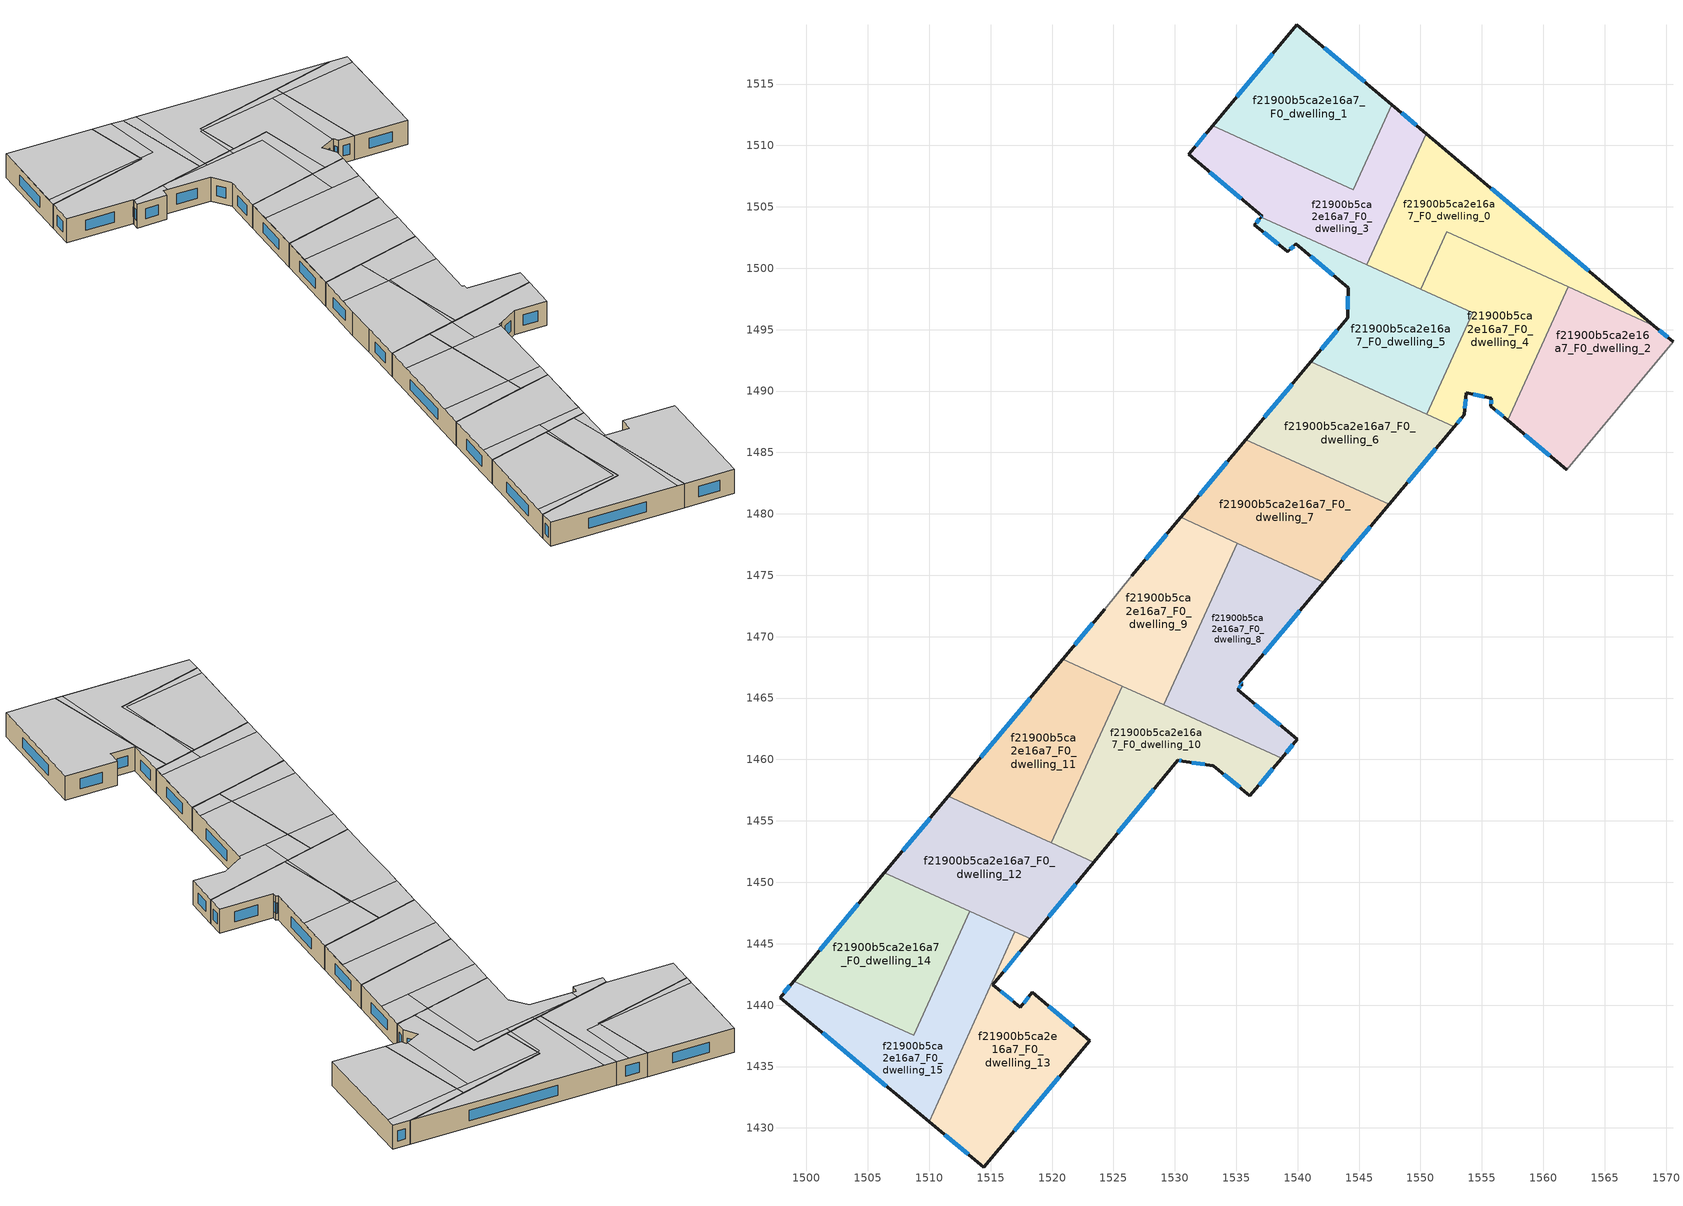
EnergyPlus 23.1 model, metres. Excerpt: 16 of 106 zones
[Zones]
f21900b5ca2e16a7_F0_dwelling_0
 floor ground (EU_floor_Construction): 1569.01,1495.33 1552.14,1502.97 1550.02,1498.29 1545.62,1500.28 1550.46,1510.96 z0
 wall outside (EU_wall_Construction): 1569.01,1495.33 1550.46,1510.96 z0:3
 wall to f21900b5ca2e16a7_F0_dwelling_4 (EU_wall_Construction): 1550.02,1498.29 1552.14,1502.97 1562.05,1498.48 z0:3
 wall to f21900b5ca2e16a7_F0_dwelling_3 (EU_wall_Construction): 1550.46,1510.96 1545.62,1500.28 z0:3
 wall to f21900b5ca2e16a7_F0_dwelling_5 (EU_wall_Construction): 1545.62,1500.28 1550.02,1498.29 z0:3
 wall to f21900b5ca2e16a7_F0_dwelling_2 (EU_wall_Construction): 1562.05,1498.48 1569.01,1495.33 z0:3
 window (EU_Window_Construction): 1563.71,1499.79 1555.76,1506.5 z0.86:2.14
 ceiling to f21900b5ca2e16a7_F1_dwelling_0 (EU_floor_Construction): 1569.01,1495.33 1551.63,1509.98 1546.3,1499.97 1549.45,1498.54 1551.72,1502.79 1551.99,1502.64 1552.14,1502.97 z3
 ceiling to f21900b5ca2e16a7_F1_dwelling_3 (EU_floor_Construction): 1546.3,1499.97 1551.63,1509.98 1550.46,1510.96 1545.62,1500.28 z3
 ceiling to f21900b5ca2e16a7_F1_dwelling_4 (EU_floor_Construction): 1550.02,1498.29 1551.99,1502.64 1551.72,1502.79 1549.45,1498.54 z3
f21900b5ca2e16a7_F0_dwelling_1
 floor ground (EU_floor_Construction): 1547.67,1513.31 1544.54,1506.41 1533.08,1511.6 1539.95,1519.82 z0
 wall outside (EU_wall_Construction): 1547.67,1513.31 1539.95,1519.82 1533.08,1511.6 z0:3
 wall to f21900b5ca2e16a7_F0_dwelling_3 (EU_wall_Construction): 1533.08,1511.6 1544.54,1506.41 1547.67,1513.31 z0:3
 window (EU_Window_Construction): 1537.98,1517.47 1535.04,1513.95 / 1545.46,1515.17 1542.15,1517.96 z0.86:2.14
 ceiling to f21900b5ca2e16a7_F1_dwelling_1 (EU_floor_Construction): 1544.62,1506.57 1547.67,1513.31 1539.95,1519.82 1533.73,1512.38 z3
 ceiling to f21900b5ca2e16a7_F1_dwelling_3 (EU_floor_Construction): 1544.54,1506.41 1544.62,1506.57 1533.73,1512.38 1533.08,1511.6 z3
f21900b5ca2e16a7_F0_dwelling_10
 floor ground (EU_floor_Construction): 1538.69,1460.11 1536.12,1457.03 1533.14,1459.5 1530.65,1459.86 1530.25,1459.96 1523.4,1451.64 1519.94,1453.21 1525.72,1465.98 z0
 wall outside (EU_wall_Construction): 1523.4,1451.64 1530.25,1459.96 1530.65,1459.86 1533.14,1459.5 1536.12,1457.03 1538.69,1460.11 z0:3
 wall to f21900b5ca2e16a7_F0_dwelling_11 (EU_wall_Construction): 1525.72,1465.98 1519.94,1453.21 z0:3
 wall to f21900b5ca2e16a7_F0_dwelling_12 (EU_wall_Construction): 1519.94,1453.21 1523.4,1451.64 z0:3
 wall to f21900b5ca2e16a7_F0_dwelling_8 (EU_wall_Construction): 1538.69,1460.11 1529.11,1464.45 z0:3
 wall to f21900b5ca2e16a7_F0_dwelling_9 (EU_wall_Construction): 1529.11,1464.45 1525.72,1465.98 z0:3
 window (EU_Window_Construction): 1533.99,1458.79 1535.27,1457.73 / 1531.36,1459.75 1532.43,1459.6 / 1530.36,1459.93 1530.53,1459.89 / 1525.35,1454.02 1528.29,1457.58 / 1536.85,1457.91 1537.96,1459.23 z0.86:2.14
 ceiling to f21900b5ca2e16a7_F1_dwelling_10 (EU_floor_Construction): 1524.5,1452.98 1530.02,1459.68 1524.26,1462.75 1520.74,1454.98 z3
 ceiling to f21900b5ca2e16a7_F1_dwelling_8 (EU_floor_Construction): 1536.12,1457.03 1538.69,1460.11 1528.69,1464.64 1526.93,1461.33 1530.02,1459.68 1530.25,1459.96 1530.65,1459.86 1533.14,1459.5 z3
 ceiling to f21900b5ca2e16a7_F1_dwelling_11 (EU_floor_Construction): 1523.4,1451.64 1524.5,1452.98 1520.74,1454.98 1519.94,1453.21 z3
 ceiling to f21900b5ca2e16a7_F1_dwelling_9 (EU_floor_Construction): 1526.93,1461.33 1528.69,1464.64 1525.72,1465.98 1524.26,1462.76 z3
f21900b5ca2e16a7_F0_dwelling_11
 floor ground (EU_floor_Construction): 1525.72,1465.98 1519.94,1453.21 1511.55,1457.01 1520.88,1468.17 z0
 wall outside (EU_wall_Construction): 1520.88,1468.17 1511.55,1457.01 z0:3
 wall to f21900b5ca2e16a7_F0_dwelling_9 (EU_wall_Construction): 1525.72,1465.98 1520.88,1468.17 z0:3
 wall to f21900b5ca2e16a7_F0_dwelling_12 (EU_wall_Construction): 1511.55,1457.01 1519.94,1453.21 z0:3
 window (EU_Window_Construction): 1518.22,1464.98 1514.22,1460.2 z0.86:2.14
 ceiling to f21900b5ca2e16a7_F1_dwelling_11 (EU_floor_Construction): 1519.94,1453.21 1520.74,1454.98 1513.22,1459 1511.55,1457.01 z3
 ceiling to f21900b5ca2e16a7_F1_dwelling_10 (EU_floor_Construction): 1520.74,1454.98 1524.26,1462.75 1518.79,1465.67 1513.22,1459 z3
 ceiling to f21900b5ca2e16a7_F1_dwelling_9 (EU_floor_Construction): 1524.26,1462.76 1525.72,1465.98 1520.88,1468.17 1518.79,1465.67 z3
f21900b5ca2e16a7_F0_dwelling_12
 floor ground (EU_floor_Construction): 1523.4,1451.64 1518.25,1445.4 1506.35,1450.79 1511.55,1457.01 z0
 wall outside (EU_wall_Construction): 1518.25,1445.4 1523.4,1451.64 / 1511.55,1457.01 1506.35,1450.79 z0:3
 wall to f21900b5ca2e16a7_F0_dwelling_14 (EU_wall_Construction): 1506.35,1450.79 1513.3,1447.64 z0:3
 wall to f21900b5ca2e16a7_F0_dwelling_13 (EU_wall_Construction): 1516.98,1445.97 1518.25,1445.4 z0:3
 wall to f21900b5ca2e16a7_F0_dwelling_15 (EU_wall_Construction): 1513.3,1447.64 1516.98,1445.97 z0:3
 window (EU_Window_Construction): 1519.72,1447.18 1521.93,1449.86 / 1510.06,1455.23 1507.84,1452.56 z0.86:2.14
 ceiling to f21900b5ca2e16a7_F1_dwelling_13 (EU_floor_Construction): 1513.66,1447.48 1514.36,1448.79 1507.66,1452.36 1506.35,1450.79 z3
 ceiling to f21900b5ca2e16a7_F1_dwelling_11 (EU_floor_Construction): 1519.01,1446.31 1523.4,1451.64 1511.55,1457.01 1507.66,1452.36 z3
 ceiling to f21900b5ca2e16a7_F1_dwelling_14 (EU_floor_Construction): 1518.25,1445.4 1519.01,1446.31 1514.36,1448.79 1513.66,1447.48 z3
f21900b5ca2e16a7_F0_dwelling_13
 floor ground (EU_floor_Construction): 1518.25,1445.4 1515.17,1441.66 1517.43,1439.82 1518.39,1441.04 1523.07,1437.12 1514.45,1426.8 1509.98,1430.52 1516.98,1445.97 z0
 wall outside (EU_wall_Construction): 1509.98,1430.52 1514.45,1426.8 1523.07,1437.12 1518.39,1441.04 1517.43,1439.82 1515.17,1441.66 1518.25,1445.4 z0:3
 wall to f21900b5ca2e16a7_F0_dwelling_15 (EU_wall_Construction): 1516.98,1445.97 1509.98,1430.52 z0:3
 window (EU_Window_Construction): 1516.78,1440.34 1515.82,1441.13 / 1518.12,1440.69 1517.7,1440.17 / 1521.73,1438.24 1519.73,1439.92 / 1516.91,1429.75 1520.61,1434.17 / 1511.26,1429.46 1513.17,1427.86 / 1516.05,1442.72 1517.37,1444.33 z0.86:2.14
 ceiling to f21900b5ca2e16a7_F1_dwelling_12 (EU_floor_Construction): 1514.45,1426.8 1523.07,1437.12 1518.39,1441.04 1517.43,1439.82 1515.17,1441.66 1515.06,1441.74 1509.98,1430.52 z3
 ceiling to f21900b5ca2e16a7_F1_dwelling_14 (EU_floor_Construction): 1515.17,1441.66 1518.25,1445.4 1516.98,1445.97 1515.07,1441.74 z3
f21900b5ca2e16a7_F0_dwelling_14
 floor ground (EU_floor_Construction): 1513.3,1447.64 1508.73,1437.53 1498.97,1441.95 1506.35,1450.79 z0
 wall outside (EU_wall_Construction): 1506.35,1450.79 1498.97,1441.95 z0:3
 wall to f21900b5ca2e16a7_F0_dwelling_15 (EU_wall_Construction): 1498.97,1441.95 1508.73,1437.53 1513.3,1447.64 z0:3
 window (EU_Window_Construction): 1504.24,1448.26 1501.08,1444.47 z0.86:2.14
 ceiling to f21900b5ca2e16a7_F1_dwelling_14 (EU_floor_Construction): 1508.73,1437.53 1510.83,1442.17 1508.6,1437.98 1499.64,1442.76 1498.97,1441.95 z3
 ceiling to f21900b5ca2e16a7_F1_dwelling_13 (EU_floor_Construction): 1508.6,1437.98 1510.83,1442.17 1513.3,1447.64 1506.35,1450.79 1499.64,1442.76 z3
f21900b5ca2e16a7_F0_dwelling_15
 floor ground (EU_floor_Construction): 1516.98,1445.97 1509.98,1430.52 1497.85,1440.62 1498.97,1441.95 1508.73,1437.53 1513.3,1447.64 z0
 wall outside (EU_wall_Construction): 1498.97,1441.95 1497.85,1440.62 1509.98,1430.52 z0:3
 window (EU_Window_Construction): 1501.32,1437.73 1506.52,1433.4 / 1498.65,1441.57 1498.17,1441 z0.86:2.14
 ceiling to f21900b5ca2e16a7_F1_dwelling_14 (EU_floor_Construction): 1509.31,1431.08 1515.01,1441.79 1515.07,1441.74 1516.98,1445.97 1513.66,1447.48 1510.83,1442.17 1508.73,1437.53 1498.97,1441.95 1497.85,1440.62 z3
 ceiling to f21900b5ca2e16a7_F1_dwelling_12 (EU_floor_Construction): 1509.98,1430.52 1515.06,1441.74 1515.01,1441.78 1509.31,1431.08 z3
 ceiling to f21900b5ca2e16a7_F1_dwelling_13 (EU_floor_Construction): 1510.83,1442.17 1513.66,1447.48 1513.3,1447.64 z3
f21900b5ca2e16a7_F0_dwelling_2
 floor ground (EU_floor_Construction): 1569.01,1495.33 1570.56,1494.02 1561.92,1483.58 1557.12,1487.6 1562.05,1498.48 z0
 wall outside (EU_wall_Construction): 1557.12,1487.6 1561.92,1483.58 / 1570.56,1494.02 1569.01,1495.33 z0:3
 wall to f21900b5ca2e16a7_F0_dwelling_4 (EU_wall_Construction): 1562.05,1498.48 1557.12,1487.6 z0:3
 wall adiabatic (EU_wall_Construction): 1561.92,1483.58 1570.56,1494.02 z0:3
 window (EU_Window_Construction): 1558.49,1486.45 1560.55,1484.73 / 1570.12,1494.39 1569.46,1494.95 z0.86:2.14
 ceiling to f21900b5ca2e16a7_F1_dwelling_2 (EU_floor_Construction): 1561.92,1483.58 1569.83,1493.13 1561.61,1497.51 1557.12,1487.6 z3
 ceiling to f21900b5ca2e16a7_F1_dwelling_0 (EU_floor_Construction): 1569.83,1493.13 1570.56,1494.02 1569.01,1495.33 1562.05,1498.48 1561.61,1497.51 z3
f21900b5ca2e16a7_F0_dwelling_3
 floor ground (EU_floor_Construction): 1550.46,1510.96 1545.62,1500.28 1537.03,1504.17 1537.1,1504.24 1531.14,1509.27 1533.08,1511.6 1544.54,1506.41 1547.67,1513.31 z0
 wall outside (EU_wall_Construction): 1550.46,1510.96 1547.67,1513.31 / 1533.08,1511.6 1531.14,1509.27 1537.1,1504.24 1537.03,1504.17 z0:3
 wall to f21900b5ca2e16a7_F0_dwelling_5 (EU_wall_Construction): 1537.03,1504.17 1545.62,1500.28 z0:3
 window (EU_Window_Construction): 1549.66,1511.64 1548.47,1512.64 / 1537.08,1504.22 1537.05,1504.19 / 1532.84,1507.83 1535.4,1505.68 / 1532.52,1510.93 1531.69,1509.93 z0.86:2.14
 ceiling to f21900b5ca2e16a7_F1_dwelling_3 (EU_floor_Construction): 1545.62,1500.28 1550.46,1510.96 1549.4,1511.85 1546.15,1505.75 1544.62,1506.57 1544.54,1506.41 1533.08,1511.6 1531.14,1509.27 1537.1,1504.24 1537.03,1504.17 z3
 ceiling to f21900b5ca2e16a7_F1_dwelling_1 (EU_floor_Construction): 1546.15,1505.75 1549.4,1511.85 1547.67,1513.31 1544.62,1506.57 z3
f21900b5ca2e16a7_F0_dwelling_4
 floor ground (EU_floor_Construction): 1562.05,1498.48 1557.12,1487.6 1555.74,1488.77 1555.78,1489.43 1553.72,1489.86 1553.58,1488.08 1552.75,1487.09 1550.52,1488.1 1554.26,1496.36 1550.02,1498.29 1552.14,1502.97 z0
 wall outside (EU_wall_Construction): 1552.75,1487.09 1553.58,1488.08 1553.72,1489.86 1555.78,1489.43 1555.74,1488.77 1557.12,1487.6 z0:3
 wall to f21900b5ca2e16a7_F0_dwelling_5 (EU_wall_Construction): 1550.02,1498.29 1554.26,1496.36 1550.52,1488.1 z0:3
 wall to f21900b5ca2e16a7_F0_dwelling_6 (EU_wall_Construction): 1550.52,1488.1 1552.75,1487.09 z0:3
 window (EU_Window_Construction): 1554.31,1489.74 1555.19,1489.55 / 1553.62,1488.59 1553.68,1489.35 / 1552.98,1487.38 1553.34,1487.8 / 1556.13,1488.43 1556.73,1487.94 / 1555.77,1489.24 1555.75,1488.96 z0.86:2.14
 ceiling to f21900b5ca2e16a7_F1_dwelling_4 (EU_floor_Construction): 1555.64,1489.46 1560.3,1498.21 1551.99,1502.64 1550.02,1498.29 1554.26,1496.36 1550.52,1488.1 1552.75,1487.09 1553.58,1488.08 1553.72,1489.86 z3
 ceiling to f21900b5ca2e16a7_F1_dwelling_2 (EU_floor_Construction): 1557.12,1487.6 1561.61,1497.51 1560.3,1498.21 1555.64,1489.46 1555.78,1489.43 1555.74,1488.77 z3
 ceiling to f21900b5ca2e16a7_F1_dwelling_0 (EU_floor_Construction): 1561.61,1497.51 1562.05,1498.48 1552.14,1502.97 1551.99,1502.64 z3
f21900b5ca2e16a7_F0_dwelling_5
 floor ground (EU_floor_Construction): 1554.26,1496.36 1550.52,1488.1 1541.07,1492.38 1544.07,1495.97 1544.11,1498.42 1539.85,1501.98 1539.2,1501.34 1536.48,1503.54 1537.03,1504.17 z0
 wall outside (EU_wall_Construction): 1537.03,1504.17 1536.48,1503.54 1539.2,1501.34 1539.85,1501.98 1544.11,1498.42 1544.07,1495.97 1541.07,1492.38 z0:3
 wall to f21900b5ca2e16a7_F0_dwelling_6 (EU_wall_Construction): 1541.07,1492.38 1550.52,1488.1 z0:3
 window (EU_Window_Construction): 1536.88,1503.99 1536.64,1503.72 / 1543.21,1494.94 1541.93,1493.4 / 1544.1,1497.72 1544.08,1496.67 / 1541.07,1500.97 1542.89,1499.44 / 1539.38,1501.53 1539.66,1501.8 / 1537.26,1502.91 1538.42,1501.97 z0.86:2.14
 ceiling to f21900b5ca2e16a7_F1_dwelling_5 (EU_floor_Construction): 1548.78,1488.89 1552.64,1496.13 1540.82,1502.43 1540.28,1501.63 1544.11,1498.42 1544.07,1495.97 1541.07,1492.38 z3
 ceiling to f21900b5ca2e16a7_F1_dwelling_3 (EU_floor_Construction): 1546.11,1499.62 1546.3,1499.97 1537.03,1504.17 1536.48,1503.54 1539.2,1501.34 1539.85,1501.98 1540.28,1501.63 1540.82,1502.43 z3
 ceiling to f21900b5ca2e16a7_F1_dwelling_0 (EU_floor_Construction): 1549.16,1497.99 1549.45,1498.54 1546.3,1499.97 1546.11,1499.62 z3
 ceiling to f21900b5ca2e16a7_F1_dwelling_4 (EU_floor_Construction): 1550.52,1488.1 1554.26,1496.36 1549.45,1498.54 1549.16,1497.99 1552.64,1496.13 1548.78,1488.89 z3
f21900b5ca2e16a7_F0_dwelling_6
 floor ground (EU_floor_Construction): 1552.75,1487.09 1547.44,1480.77 1535.78,1486.05 1541.07,1492.38 z0
 wall outside (EU_wall_Construction): 1547.44,1480.77 1552.75,1487.09 / 1541.07,1492.38 1535.78,1486.05 z0:3
 wall to f21900b5ca2e16a7_F0_dwelling_7 (EU_wall_Construction): 1535.78,1486.05 1547.44,1480.77 z0:3
 window (EU_Window_Construction): 1548.96,1482.57 1551.23,1485.28 / 1539.56,1490.57 1537.29,1487.86 z0.86:2.14
 ceiling to f21900b5ca2e16a7_F1_dwelling_6 (EU_floor_Construction): 1547.44,1480.77 1550.35,1484.24 1539.23,1490.17 1535.78,1486.05 z3
 ceiling to f21900b5ca2e16a7_F1_dwelling_4 (EU_floor_Construction): 1550.35,1484.24 1552.75,1487.09 1548.78,1488.89 1547.2,1485.92 z3
 ceiling to f21900b5ca2e16a7_F1_dwelling_5 (EU_floor_Construction): 1547.2,1485.92 1548.78,1488.89 1541.07,1492.38 1539.23,1490.17 z3
f21900b5ca2e16a7_F0_dwelling_7
 floor ground (EU_floor_Construction): 1547.44,1480.77 1542.12,1474.43 1530.48,1479.71 1535.78,1486.05 z0
 wall outside (EU_wall_Construction): 1542.12,1474.43 1547.44,1480.77 / 1535.78,1486.05 1530.48,1479.71 z0:3
 wall to f21900b5ca2e16a7_F0_dwelling_8 (EU_wall_Construction): 1535.08,1477.63 1542.12,1474.43 z0:3
 wall to f21900b5ca2e16a7_F0_dwelling_9 (EU_wall_Construction): 1530.48,1479.71 1535.08,1477.63 z0:3
 window (EU_Window_Construction): 1543.64,1476.24 1545.92,1478.96 / 1534.27,1484.24 1532,1481.52 z0.86:2.14
 ceiling to f21900b5ca2e16a7_F1_dwelling_7 (EU_floor_Construction): 1542.12,1474.44 1544.69,1477.49 1533.58,1483.41 1530.48,1479.71 z3
 ceiling to f21900b5ca2e16a7_F1_dwelling_6 (EU_floor_Construction): 1544.69,1477.49 1547.44,1480.77 1535.78,1486.05 1533.58,1483.41 z3
f21900b5ca2e16a7_F0_dwelling_8
 floor ground (EU_floor_Construction): 1542.12,1474.43 1535.3,1466.3 1535.5,1466.13 1535.11,1465.67 1539.97,1461.63 1538.69,1460.11 1529.11,1464.45 1535.08,1477.63 z0
 wall outside (EU_wall_Construction): 1538.69,1460.11 1539.97,1461.63 1535.11,1465.67 1535.5,1466.13 1535.3,1466.3 1542.12,1474.43 z0:3
 wall to f21900b5ca2e16a7_F0_dwelling_9 (EU_wall_Construction): 1535.08,1477.63 1529.11,1464.45 z0:3
 window (EU_Window_Construction): 1535.44,1466.18 1535.35,1466.25 / 1535.22,1465.8 1535.39,1466 / 1538.58,1462.79 1536.5,1464.52 / 1539.06,1460.54 1539.6,1461.2 / 1537.25,1468.63 1540.17,1472.11 z0.86:2.14
 ceiling to f21900b5ca2e16a7_F1_dwelling_8 (EU_floor_Construction): 1538.69,1460.11 1539.97,1461.63 1535.11,1465.67 1535.5,1466.13 1535.3,1466.3 1539.02,1470.73 1533.51,1473.67 1532.03,1470.89 1529.11,1464.45 z3
 ceiling to f21900b5ca2e16a7_F1_dwelling_7 (EU_floor_Construction): 1539.02,1470.73 1542.12,1474.44 1535.08,1477.63 1533.33,1473.76 z3
 ceiling to f21900b5ca2e16a7_F1_dwelling_9 (EU_floor_Construction): 1532.03,1470.89 1533.51,1473.67 1533.33,1473.76 z3
f21900b5ca2e16a7_F0_dwelling_9
 floor ground (EU_floor_Construction): 1535.08,1477.63 1529.11,1464.45 1520.88,1468.17 1524.29,1472.25 1526.51,1474.95 1530.48,1479.71 z0
 wall outside (EU_wall_Construction): 1524.29,1472.25 1520.88,1468.17 / 1530.48,1479.71 1526.51,1474.95 z0:3
 wall adiabatic (EU_wall_Construction): 1526.51,1474.95 1524.29,1472.25 z0:3
 window (EU_Window_Construction): 1523.32,1471.09 1521.86,1469.34 / 1529.35,1478.35 1527.65,1476.31 z0.86:2.14
 ceiling to f21900b5ca2e16a7_F1_dwelling_9 (EU_floor_Construction): 1528.69,1464.64 1532.03,1470.89 1533.33,1473.76 1527.92,1476.64 1526.51,1474.95 1524.29,1472.25 1520.88,1468.17 z3
 ceiling to f21900b5ca2e16a7_F1_dwelling_7 (EU_floor_Construction): 1533.33,1473.76 1535.08,1477.63 1530.48,1479.71 1527.92,1476.64 z3
 ceiling to f21900b5ca2e16a7_F1_dwelling_8 (EU_floor_Construction): 1529.11,1464.45 1532.03,1470.89 1528.69,1464.64 z3
[Building]
EU S2 Campaign: North Axis=0; Terrain=City; Solar Distribution=FullExterior
[Site:Location]
Helsinki-Vantaa.AP: Latitude=60.317; Longitude=24.963; Time Zone=2; Elevation=54.6
[SizingPeriod:WeatherFileDays]
AnnualSizingPeriod: Begin Month=1; Begin Day of Month=1; End Month=12; End Day of Month=31; Day of Week for Start Day=Monday; Use Weather File Daylight Saving Period=No; Use Weather File Rain and Snow Indicators=No
[MATERIAL]
EU_InternalMass_Material: Roughness=MediumRough; Thickness=0.1; Conductivity=1; Density=1800; Specific Heat=900; Thermal Absorptance=0.9; Solar Absorptance=0.7; Visible Absorptance=0.7
[MATERIAL:NOMASS] Roughness=MediumRough; Thermal Absorptance=0.9; Solar Absorptance=0.7; Visible Absorptance=0.7
Name | Thermal Resistance
EU_wall_NoMass | 1.10183
EU_floor_NoMass | 1.70606
[WINDOWMATERIAL:SIMPLEGLAZINGSYSTEM]
EU_Window_SimpleGlazing: UFactor=3.11035; Solar Heat Gain Coefficient=0.8; Visible Transmittance=0.8
[CONSTRUCTION]
EU_wall_Construction: EU_wall_NoMass
EU_floor_Construction: EU_floor_NoMass
EU_Window_Construction: EU_Window_SimpleGlazing
EU_InternalMass_Construction: EU_InternalMass_Material
[ZONE] Type=1; Multiplier=1; Ceiling Height=autocalculate; Floor Area=autocalculate; Part of Total Floor Area=Yes
Name | Volume
f21900b5ca2e16a7_F0_dwelling_0 | 305.412
f21900b5ca2e16a7_F0_dwelling_1 | 305.432
f21900b5ca2e16a7_F0_dwelling_10 | 305.416
f21900b5ca2e16a7_F0_dwelling_11 | 305.404
f21900b5ca2e16a7_F0_dwelling_12 | 305.434
f21900b5ca2e16a7_F0_dwelling_13; f21900b5ca2e16a7_F0_dwelling_3 | 305.443
f21900b5ca2e16a7_F0_dwelling_14 | 305.423
f21900b5ca2e16a7_F0_dwelling_15 | 305.433
f21900b5ca2e16a7_F0_dwelling_2 | 305.435
f21900b5ca2e16a7_F0_dwelling_4; f21900b5ca2e16a7_F0_dwelling_9 | 305.446
f21900b5ca2e16a7_F0_dwelling_5 | 305.419
f21900b5ca2e16a7_F0_dwelling_6 | 305.417
f21900b5ca2e16a7_F0_dwelling_7 | 305.427
f21900b5ca2e16a7_F0_dwelling_8 | 305.437
[INTERNALMASS] Construction=EU_InternalMass_Construction
Name | Zone or ZoneList | Surface Area
f21900b5ca2e16a7_F0_dwelling_0_EU_InternalMass | f21900b5ca2e16a7_F0_dwelling_0 | 101.797
f21900b5ca2e16a7_F0_dwelling_1_EU_InternalMass | f21900b5ca2e16a7_F0_dwelling_1 | 101.813
f21900b5ca2e16a7_F0_dwelling_2_EU_InternalMass | f21900b5ca2e16a7_F0_dwelling_2 | 101.814
f21900b5ca2e16a7_F0_dwelling_3_EU_InternalMass | f21900b5ca2e16a7_F0_dwelling_3 | 101.815
f21900b5ca2e16a7_F0_dwelling_4_EU_InternalMass | f21900b5ca2e16a7_F0_dwelling_4 | 101.815
f21900b5ca2e16a7_F0_dwelling_5_EU_InternalMass | f21900b5ca2e16a7_F0_dwelling_5 | 101.813
f21900b5ca2e16a7_F0_dwelling_6_EU_InternalMass | f21900b5ca2e16a7_F0_dwelling_6 | 101.806
f21900b5ca2e16a7_F0_dwelling_7_EU_InternalMass | f21900b5ca2e16a7_F0_dwelling_7 | 101.809
f21900b5ca2e16a7_F0_dwelling_8_EU_InternalMass | f21900b5ca2e16a7_F0_dwelling_8 | 101.814
f21900b5ca2e16a7_F0_dwelling_9_EU_InternalMass | f21900b5ca2e16a7_F0_dwelling_9 | 101.815
f21900b5ca2e16a7_F0_dwelling_10_EU_InternalMass | f21900b5ca2e16a7_F0_dwelling_10 | 101.805
f21900b5ca2e16a7_F0_dwelling_11_EU_InternalMass | f21900b5ca2e16a7_F0_dwelling_11 | 101.802
f21900b5ca2e16a7_F0_dwelling_12_EU_InternalMass | f21900b5ca2e16a7_F0_dwelling_12 | 101.812
f21900b5ca2e16a7_F0_dwelling_13_EU_InternalMass | f21900b5ca2e16a7_F0_dwelling_13 | 101.814
f21900b5ca2e16a7_F0_dwelling_14_EU_InternalMass | f21900b5ca2e16a7_F0_dwelling_14 | 101.808
f21900b5ca2e16a7_F0_dwelling_15_EU_InternalMass | f21900b5ca2e16a7_F0_dwelling_15 | 101.811
[OTHEREQUIPMENT] Fuel Type=Electricity; Design Level Calculation Method=Watts/Area; Power per Zone Floor Area=1; Fraction Latent=0; Fraction Radiant=0; Fraction Lost=0; Carbon Dioxide Generation Rate=0; EndUse Subcategory=EU_Step8_InternalGains
Name | Zone or ZoneList or Space or SpaceList | Schedule
EU_Step8_InternalGain_f21900b5ca2e16a7_F0_dwelling_0_f000 | f21900b5ca2e16a7_F0_dwelling_0 | EU_Step8_GainSchedule_f21900b5ca2e16a7_F0_dwelling_0_f000
EU_Step8_InternalGain_f21900b5ca2e16a7_F0_dwelling_1_f000 | f21900b5ca2e16a7_F0_dwelling_1 | EU_Step8_GainSchedule_f21900b5ca2e16a7_F0_dwelling_1_f000
EU_Step8_InternalGain_f21900b5ca2e16a7_F0_dwelling_2_f000 | f21900b5ca2e16a7_F0_dwelling_2 | EU_Step8_GainSchedule_f21900b5ca2e16a7_F0_dwelling_2_f000
EU_Step8_InternalGain_f21900b5ca2e16a7_F0_dwelling_3_f000 | f21900b5ca2e16a7_F0_dwelling_3 | EU_Step8_GainSchedule_f21900b5ca2e16a7_F0_dwelling_3_f000
EU_Step8_InternalGain_f21900b5ca2e16a7_F0_dwelling_4_f000 | f21900b5ca2e16a7_F0_dwelling_4 | EU_Step8_GainSchedule_f21900b5ca2e16a7_F0_dwelling_4_f000
EU_Step8_InternalGain_f21900b5ca2e16a7_F0_dwelling_5_f000 | f21900b5ca2e16a7_F0_dwelling_5 | EU_Step8_GainSchedule_f21900b5ca2e16a7_F0_dwelling_5_f000
EU_Step8_InternalGain_f21900b5ca2e16a7_F0_dwelling_6_f000 | f21900b5ca2e16a7_F0_dwelling_6 | EU_Step8_GainSchedule_f21900b5ca2e16a7_F0_dwelling_6_f000
EU_Step8_InternalGain_f21900b5ca2e16a7_F0_dwelling_7_f000 | f21900b5ca2e16a7_F0_dwelling_7 | EU_Step8_GainSchedule_f21900b5ca2e16a7_F0_dwelling_7_f000
EU_Step8_InternalGain_f21900b5ca2e16a7_F0_dwelling_8_f000 | f21900b5ca2e16a7_F0_dwelling_8 | EU_Step8_GainSchedule_f21900b5ca2e16a7_F0_dwelling_8_f000
EU_Step8_InternalGain_f21900b5ca2e16a7_F0_dwelling_9_f000 | f21900b5ca2e16a7_F0_dwelling_9 | EU_Step8_GainSchedule_f21900b5ca2e16a7_F0_dwelling_9_f000
EU_Step8_InternalGain_f21900b5ca2e16a7_F0_dwelling_10_f000 | f21900b5ca2e16a7_F0_dwelling_10 | EU_Step8_GainSchedule_f21900b5ca2e16a7_F0_dwelling_10_f000
EU_Step8_InternalGain_f21900b5ca2e16a7_F0_dwelling_11_f000 | f21900b5ca2e16a7_F0_dwelling_11 | EU_Step8_GainSchedule_f21900b5ca2e16a7_F0_dwelling_11_f000
EU_Step8_InternalGain_f21900b5ca2e16a7_F0_dwelling_12_f000 | f21900b5ca2e16a7_F0_dwelling_12 | EU_Step8_GainSchedule_f21900b5ca2e16a7_F0_dwelling_12_f000
EU_Step8_InternalGain_f21900b5ca2e16a7_F0_dwelling_13_f000 | f21900b5ca2e16a7_F0_dwelling_13 | EU_Step8_GainSchedule_f21900b5ca2e16a7_F0_dwelling_13_f000
EU_Step8_InternalGain_f21900b5ca2e16a7_F0_dwelling_14_f000 | f21900b5ca2e16a7_F0_dwelling_14 | EU_Step8_GainSchedule_f21900b5ca2e16a7_F0_dwelling_14_f000
EU_Step8_InternalGain_f21900b5ca2e16a7_F0_dwelling_15_f000 | f21900b5ca2e16a7_F0_dwelling_15 | EU_Step8_GainSchedule_f21900b5ca2e16a7_F0_dwelling_15_f000
[ZONEVENTILATION:DESIGNFLOWRATE] Schedule=EU_AlwaysOn; Design Flow Rate Calculation Method=AirChanges/Hour; Air Changes per Hour=0.756316; Ventilation Type=Natural; Fan Pressure Rise=0; Fan Total Efficiency=1; Constant Term Coefficient=1; Temperature Term Coefficient=0; Velocity Term Coefficient=0; Velocity Squared Term Coefficient=0; Minimum Indoor Temperature=-100; Maximum Indoor Temperature=100; Delta Temperature=-100; Minimum Outdoor Temperature=-100; Maximum Outdoor Temperature=100; Maximum Wind Speed=40
Name | Zone or ZoneList or Space or SpaceList
EU_ConstantAir_f21900b5ca2e16a7_F0_dwelling_0 | f21900b5ca2e16a7_F0_dwelling_0
EU_ConstantAir_f21900b5ca2e16a7_F0_dwelling_1 | f21900b5ca2e16a7_F0_dwelling_1
EU_ConstantAir_f21900b5ca2e16a7_F0_dwelling_2 | f21900b5ca2e16a7_F0_dwelling_2
EU_ConstantAir_f21900b5ca2e16a7_F0_dwelling_3 | f21900b5ca2e16a7_F0_dwelling_3
EU_ConstantAir_f21900b5ca2e16a7_F0_dwelling_4 | f21900b5ca2e16a7_F0_dwelling_4
EU_ConstantAir_f21900b5ca2e16a7_F0_dwelling_5 | f21900b5ca2e16a7_F0_dwelling_5
EU_ConstantAir_f21900b5ca2e16a7_F0_dwelling_6 | f21900b5ca2e16a7_F0_dwelling_6
EU_ConstantAir_f21900b5ca2e16a7_F0_dwelling_7 | f21900b5ca2e16a7_F0_dwelling_7
EU_ConstantAir_f21900b5ca2e16a7_F0_dwelling_8 | f21900b5ca2e16a7_F0_dwelling_8
EU_ConstantAir_f21900b5ca2e16a7_F0_dwelling_9 | f21900b5ca2e16a7_F0_dwelling_9
EU_ConstantAir_f21900b5ca2e16a7_F0_dwelling_10 | f21900b5ca2e16a7_F0_dwelling_10
EU_ConstantAir_f21900b5ca2e16a7_F0_dwelling_11 | f21900b5ca2e16a7_F0_dwelling_11
EU_ConstantAir_f21900b5ca2e16a7_F0_dwelling_12 | f21900b5ca2e16a7_F0_dwelling_12
EU_ConstantAir_f21900b5ca2e16a7_F0_dwelling_13 | f21900b5ca2e16a7_F0_dwelling_13
EU_ConstantAir_f21900b5ca2e16a7_F0_dwelling_14 | f21900b5ca2e16a7_F0_dwelling_14
EU_ConstantAir_f21900b5ca2e16a7_F0_dwelling_15 | f21900b5ca2e16a7_F0_dwelling_15
[HVACTEMPLATE:THERMOSTAT] Constant Heating Setpoint=20; Constant Cooling Setpoint=50
EU_HeatOnly_f21900b5ca2e16a7_F0_dwelling_0; EU_HeatOnly_f21900b5ca2e16a7_F0_dwelling_1; EU_HeatOnly_f21900b5ca2e16a7_F0_dwelling_2; EU_HeatOnly_f21900b5ca2e16a7_F0_dwelling_3; EU_HeatOnly_f21900b5ca2e16a7_F0_dwelling_4; EU_HeatOnly_f21900b5ca2e16a7_F0_dwelling_5; EU_HeatOnly_f21900b5ca2e16a7_F0_dwelling_6; EU_HeatOnly_f21900b5ca2e16a7_F0_dwelling_7; EU_HeatOnly_f21900b5ca2e16a7_F0_dwelling_8; EU_HeatOnly_f21900b5ca2e16a7_F0_dwelling_9; EU_HeatOnly_f21900b5ca2e16a7_F0_dwelling_10; EU_HeatOnly_f21900b5ca2e16a7_F0_dwelling_11; EU_HeatOnly_f21900b5ca2e16a7_F0_dwelling_12; EU_HeatOnly_f21900b5ca2e16a7_F0_dwelling_13; EU_HeatOnly_f21900b5ca2e16a7_F0_dwelling_14; EU_HeatOnly_f21900b5ca2e16a7_F0_dwelling_15; EU_HeatOnly_f21900b5ca2e16a7_F1_dwelling_0; EU_HeatOnly_f21900b5ca2e16a7_F1_dwelling_1; EU_HeatOnly_f21900b5ca2e16a7_F1_dwelling_2; EU_HeatOnly_f21900b5ca2e16a7_F1_dwelling_3; EU_HeatOnly_f21900b5ca2e16a7_F1_dwelling_4; EU_HeatOnly_f21900b5ca2e16a7_F1_dwelling_5; EU_HeatOnly_f21900b5ca2e16a7_F1_dwelling_6; EU_HeatOnly_f21900b5ca2e16a7_F1_dwelling_7; EU_HeatOnly_f21900b5ca2e16a7_F1_dwelling_8; EU_HeatOnly_f21900b5ca2e16a7_F1_dwelling_9; EU_HeatOnly_f21900b5ca2e16a7_F1_dwelling_10; EU_HeatOnly_f21900b5ca2e16a7_F1_dwelling_11; EU_HeatOnly_f21900b5ca2e16a7_F1_dwelling_12; EU_HeatOnly_f21900b5ca2e16a7_F1_dwelling_13; EU_HeatOnly_f21900b5ca2e16a7_F1_dwelling_14; EU_HeatOnly_f21900b5ca2e16a7_F2_dwelling_0; EU_HeatOnly_f21900b5ca2e16a7_F2_dwelling_1; EU_HeatOnly_f21900b5ca2e16a7_F2_dwelling_2; EU_HeatOnly_f21900b5ca2e16a7_F2_dwelling_3; EU_HeatOnly_f21900b5ca2e16a7_F2_dwelling_4; EU_HeatOnly_f21900b5ca2e16a7_F2_dwelling_5; EU_HeatOnly_f21900b5ca2e16a7_F2_dwelling_6; EU_HeatOnly_f21900b5ca2e16a7_F2_dwelling_7; EU_HeatOnly_f21900b5ca2e16a7_F2_dwelling_8; EU_HeatOnly_f21900b5ca2e16a7_F2_dwelling_9; EU_HeatOnly_f21900b5ca2e16a7_F2_dwelling_10; EU_HeatOnly_f21900b5ca2e16a7_F2_dwelling_11; EU_HeatOnly_f21900b5ca2e16a7_F2_dwelling_12; EU_HeatOnly_f21900b5ca2e16a7_F2_dwelling_13; EU_HeatOnly_f21900b5ca2e16a7_F2_dwelling_14; EU_HeatOnly_f21900b5ca2e16a7_F3_dwelling_0; EU_HeatOnly_f21900b5ca2e16a7_F3_dwelling_1; EU_HeatOnly_f21900b5ca2e16a7_F3_dwelling_2; EU_HeatOnly_f21900b5ca2e16a7_F3_dwelling_3; EU_HeatOnly_f21900b5ca2e16a7_F3_dwelling_4; EU_HeatOnly_f21900b5ca2e16a7_F3_dwelling_5; EU_HeatOnly_f21900b5ca2e16a7_F3_dwelling_6; EU_HeatOnly_f21900b5ca2e16a7_F3_dwelling_7; EU_HeatOnly_f21900b5ca2e16a7_F3_dwelling_8; EU_HeatOnly_f21900b5ca2e16a7_F3_dwelling_9; EU_HeatOnly_f21900b5ca2e16a7_F3_dwelling_10; EU_HeatOnly_f21900b5ca2e16a7_F3_dwelling_11; EU_HeatOnly_f21900b5ca2e16a7_F3_dwelling_12; EU_HeatOnly_f21900b5ca2e16a7_F3_dwelling_13; EU_HeatOnly_f21900b5ca2e16a7_F3_dwelling_14; EU_HeatOnly_f21900b5ca2e16a7_F4_dwelling_0; EU_HeatOnly_f21900b5ca2e16a7_F4_dwelling_1; EU_HeatOnly_f21900b5ca2e16a7_F4_dwelling_2; EU_HeatOnly_f21900b5ca2e16a7_F4_dwelling_3; EU_HeatOnly_f21900b5ca2e16a7_F4_dwelling_4; EU_HeatOnly_f21900b5ca2e16a7_F4_dwelling_5; EU_HeatOnly_f21900b5ca2e16a7_F4_dwelling_6; EU_HeatOnly_f21900b5ca2e16a7_F4_dwelling_7; EU_HeatOnly_f21900b5ca2e16a7_F4_dwelling_8; EU_HeatOnly_f21900b5ca2e16a7_F4_dwelling_9; EU_HeatOnly_f21900b5ca2e16a7_F4_dwelling_10; EU_HeatOnly_f21900b5ca2e16a7_F4_dwelling_11; EU_HeatOnly_f21900b5ca2e16a7_F4_dwelling_12; EU_HeatOnly_f21900b5ca2e16a7_F4_dwelling_13; EU_HeatOnly_f21900b5ca2e16a7_F4_dwelling_14; EU_HeatOnly_f21900b5ca2e16a7_F5_dwelling_0; EU_HeatOnly_f21900b5ca2e16a7_F5_dwelling_1; EU_HeatOnly_f21900b5ca2e16a7_F5_dwelling_2; EU_HeatOnly_f21900b5ca2e16a7_F5_dwelling_3; EU_HeatOnly_f21900b5ca2e16a7_F5_dwelling_4; EU_HeatOnly_f21900b5ca2e16a7_F5_dwelling_5; EU_HeatOnly_f21900b5ca2e16a7_F5_dwelling_6; EU_HeatOnly_f21900b5ca2e16a7_F5_dwelling_7; EU_HeatOnly_f21900b5ca2e16a7_F5_dwelling_8; EU_HeatOnly_f21900b5ca2e16a7_F5_dwelling_9; EU_HeatOnly_f21900b5ca2e16a7_F5_dwelling_10; EU_HeatOnly_f21900b5ca2e16a7_F5_dwelling_11; EU_HeatOnly_f21900b5ca2e16a7_F5_dwelling_12; EU_HeatOnly_f21900b5ca2e16a7_F5_dwelling_13; EU_HeatOnly_f21900b5ca2e16a7_F5_dwelling_14; EU_HeatOnly_f21900b5ca2e16a7_F6_dwelling_0; EU_HeatOnly_f21900b5ca2e16a7_F6_dwelling_1; EU_HeatOnly_f21900b5ca2e16a7_F6_dwelling_2; EU_HeatOnly_f21900b5ca2e16a7_F6_dwelling_3; EU_HeatOnly_f21900b5ca2e16a7_F6_dwelling_4; EU_HeatOnly_f21900b5ca2e16a7_F6_dwelling_5; EU_HeatOnly_f21900b5ca2e16a7_F6_dwelling_6; EU_HeatOnly_f21900b5ca2e16a7_F6_dwelling_7; EU_HeatOnly_f21900b5ca2e16a7_F6_dwelling_8; EU_HeatOnly_f21900b5ca2e16a7_F6_dwelling_9; EU_HeatOnly_f21900b5ca2e16a7_F6_dwelling_10; EU_HeatOnly_f21900b5ca2e16a7_F6_dwelling_11; EU_HeatOnly_f21900b5ca2e16a7_F6_dwelling_12; EU_HeatOnly_f21900b5ca2e16a7_F6_dwelling_13; EU_HeatOnly_f21900b5ca2e16a7_F6_dwelling_14
[HVACTEMPLATE:ZONE:IDEALLOADSAIRSYSTEM] System Availability Schedule=EU_AlwaysOn; Maximum Heating Supply Air Temperature=50; Minimum Cooling Supply Air Temperature=13; Maximum Heating Supply Air Humidity Ratio=0.0156; Minimum Cooling Supply Air Humidity Ratio=0.0077; Heating Limit=NoLimit; Cooling Limit=NoLimit; Heating Availability Schedule=EU_AlwaysOn; Cooling Availability Schedule=EU_CoolingOff; Dehumidification Control Type=ConstantSensibleHeatRatio; Cooling Sensible Heat Ratio=0.7; Dehumidification Setpoint=60; Humidification Control Type=None; Humidification Setpoint=30; Outdoor Air Method=None; Outdoor Air Flow Rate per Person=0.00944; Outdoor Air Flow Rate per Zone Floor Area=0; Outdoor Air Flow Rate per Zone=0; Demand Controlled Ventilation Type=None; Outdoor Air Economizer Type=NoEconomizer; Heat Recovery Type=None; Sensible Heat Recovery Effectiveness=0.7; Latent Heat Recovery Effectiveness=0.65
Name | Template Thermostat
f21900b5ca2e16a7_F0_dwelling_0 | EU_HeatOnly_f21900b5ca2e16a7_F0_dwelling_0
f21900b5ca2e16a7_F0_dwelling_1 | EU_HeatOnly_f21900b5ca2e16a7_F0_dwelling_1
f21900b5ca2e16a7_F0_dwelling_2 | EU_HeatOnly_f21900b5ca2e16a7_F0_dwelling_2
f21900b5ca2e16a7_F0_dwelling_3 | EU_HeatOnly_f21900b5ca2e16a7_F0_dwelling_3
f21900b5ca2e16a7_F0_dwelling_4 | EU_HeatOnly_f21900b5ca2e16a7_F0_dwelling_4
f21900b5ca2e16a7_F0_dwelling_5 | EU_HeatOnly_f21900b5ca2e16a7_F0_dwelling_5
f21900b5ca2e16a7_F0_dwelling_6 | EU_HeatOnly_f21900b5ca2e16a7_F0_dwelling_6
f21900b5ca2e16a7_F0_dwelling_7 | EU_HeatOnly_f21900b5ca2e16a7_F0_dwelling_7
f21900b5ca2e16a7_F0_dwelling_8 | EU_HeatOnly_f21900b5ca2e16a7_F0_dwelling_8
f21900b5ca2e16a7_F0_dwelling_9 | EU_HeatOnly_f21900b5ca2e16a7_F0_dwelling_9
f21900b5ca2e16a7_F0_dwelling_10 | EU_HeatOnly_f21900b5ca2e16a7_F0_dwelling_10
f21900b5ca2e16a7_F0_dwelling_11 | EU_HeatOnly_f21900b5ca2e16a7_F0_dwelling_11
f21900b5ca2e16a7_F0_dwelling_12 | EU_HeatOnly_f21900b5ca2e16a7_F0_dwelling_12
f21900b5ca2e16a7_F0_dwelling_13 | EU_HeatOnly_f21900b5ca2e16a7_F0_dwelling_13
f21900b5ca2e16a7_F0_dwelling_14 | EU_HeatOnly_f21900b5ca2e16a7_F0_dwelling_14
f21900b5ca2e16a7_F0_dwelling_15 | EU_HeatOnly_f21900b5ca2e16a7_F0_dwelling_15
[SIZING:ZONE] Zone Cooling Design Supply Air Temperature Input Method=SupplyAirTemperature; Zone Cooling Design Supply Air Temperature=13; Zone Heating Design Supply Air Temperature Input Method=SupplyAirTemperature; Zone Heating Design Supply Air Temperature=50; Zone Cooling Design Supply Air Humidity Ratio=0.008; Zone Heating Design Supply Air Humidity Ratio=0.008; Cooling Design Air Flow Method=DesignDay; Cooling Design Air Flow Rate=0; Cooling Minimum Air Flow per Zone Floor Area=0.000762; Cooling Minimum Air Flow=0; Cooling Minimum Air Flow Fraction=0.2; Heating Design Air Flow Method=DesignDay; Heating Design Air Flow Rate=0; Heating Maximum Air Flow per Zone Floor Area=0.002032; Heating Maximum Air Flow=0.141576; Heating Maximum Air Flow Fraction=0.3; Account for Dedicated Outdoor Air System=No; Dedicated Outdoor Air System Control Strategy=NeutralSupplyAir; Dedicated Outdoor Air Low Setpoint Temperature for Design=autosize; Dedicated Outdoor Air High Setpoint Temperature for Design=autosize; Zone Load Sizing Method=Sensible Load Only No Latent Load; Zone Latent Cooling Design Supply Air Humidity Ratio Input Method=HumidityRatioDifference; Zone Cooling Design Supply Air Humidity Ratio Difference=0.005; Zone Latent Heating Design Supply Air Humidity Ratio Input Method=HumidityRatioDifference; Zone Humidification Design Supply Air Humidity Ratio Difference=0.005
f21900b5ca2e16a7_F0_dwelling_0; f21900b5ca2e16a7_F0_dwelling_1; f21900b5ca2e16a7_F0_dwelling_2; f21900b5ca2e16a7_F0_dwelling_3; f21900b5ca2e16a7_F0_dwelling_4; f21900b5ca2e16a7_F0_dwelling_5; f21900b5ca2e16a7_F0_dwelling_6; f21900b5ca2e16a7_F0_dwelling_7; f21900b5ca2e16a7_F0_dwelling_8; f21900b5ca2e16a7_F0_dwelling_9; f21900b5ca2e16a7_F0_dwelling_10; f21900b5ca2e16a7_F0_dwelling_11; f21900b5ca2e16a7_F0_dwelling_12; f21900b5ca2e16a7_F0_dwelling_13; f21900b5ca2e16a7_F0_dwelling_14; f21900b5ca2e16a7_F0_dwelling_15
[SCHEDULE:CONSTANT]
Name | Hourly Value
EU_AlwaysOn | 1
EU_CoolingOff | 0
[SCHEDULE:FILE] Column Number=1; Rows to Skip at Top=0; Number of Hours of Data=8760; Column Separator=Comma; Interpolate to Timestep=No; Minutes per Item=60; Adjust Schedule for Daylight Savings=Yes
Name | File
EU_Step8_GainSchedule_f21900b5ca2e16a7_F0_dwelling_0_f000 | ../../schedules/f21900b5ca2e16a7/f21900b5ca2e16a7_F0_dwelling_0_f000_gain.csv
EU_Step8_GainSchedule_f21900b5ca2e16a7_F0_dwelling_1_f000 | ../../schedules/f21900b5ca2e16a7/f21900b5ca2e16a7_F0_dwelling_1_f000_gain.csv
EU_Step8_GainSchedule_f21900b5ca2e16a7_F0_dwelling_2_f000 | ../../schedules/f21900b5ca2e16a7/f21900b5ca2e16a7_F0_dwelling_2_f000_gain.csv
EU_Step8_GainSchedule_f21900b5ca2e16a7_F0_dwelling_3_f000 | ../../schedules/f21900b5ca2e16a7/f21900b5ca2e16a7_F0_dwelling_3_f000_gain.csv
EU_Step8_GainSchedule_f21900b5ca2e16a7_F0_dwelling_4_f000 | ../../schedules/f21900b5ca2e16a7/f21900b5ca2e16a7_F0_dwelling_4_f000_gain.csv
EU_Step8_GainSchedule_f21900b5ca2e16a7_F0_dwelling_5_f000 | ../../schedules/f21900b5ca2e16a7/f21900b5ca2e16a7_F0_dwelling_5_f000_gain.csv
EU_Step8_GainSchedule_f21900b5ca2e16a7_F0_dwelling_6_f000 | ../../schedules/f21900b5ca2e16a7/f21900b5ca2e16a7_F0_dwelling_6_f000_gain.csv
EU_Step8_GainSchedule_f21900b5ca2e16a7_F0_dwelling_7_f000 | ../../schedules/f21900b5ca2e16a7/f21900b5ca2e16a7_F0_dwelling_7_f000_gain.csv
EU_Step8_GainSchedule_f21900b5ca2e16a7_F0_dwelling_8_f000 | ../../schedules/f21900b5ca2e16a7/f21900b5ca2e16a7_F0_dwelling_8_f000_gain.csv
EU_Step8_GainSchedule_f21900b5ca2e16a7_F0_dwelling_9_f000 | ../../schedules/f21900b5ca2e16a7/f21900b5ca2e16a7_F0_dwelling_9_f000_gain.csv
EU_Step8_GainSchedule_f21900b5ca2e16a7_F0_dwelling_10_f000 | ../../schedules/f21900b5ca2e16a7/f21900b5ca2e16a7_F0_dwelling_10_f000_gain.csv
EU_Step8_GainSchedule_f21900b5ca2e16a7_F0_dwelling_11_f000 | ../../schedules/f21900b5ca2e16a7/f21900b5ca2e16a7_F0_dwelling_11_f000_gain.csv
EU_Step8_GainSchedule_f21900b5ca2e16a7_F0_dwelling_12_f000 | ../../schedules/f21900b5ca2e16a7/f21900b5ca2e16a7_F0_dwelling_12_f000_gain.csv
EU_Step8_GainSchedule_f21900b5ca2e16a7_F0_dwelling_13_f000 | ../../schedules/f21900b5ca2e16a7/f21900b5ca2e16a7_F0_dwelling_13_f000_gain.csv
EU_Step8_GainSchedule_f21900b5ca2e16a7_F0_dwelling_14_f000 | ../../schedules/f21900b5ca2e16a7/f21900b5ca2e16a7_F0_dwelling_14_f000_gain.csv
EU_Step8_GainSchedule_f21900b5ca2e16a7_F0_dwelling_15_f000 | ../../schedules/f21900b5ca2e16a7/f21900b5ca2e16a7_F0_dwelling_15_f000_gain.csv
